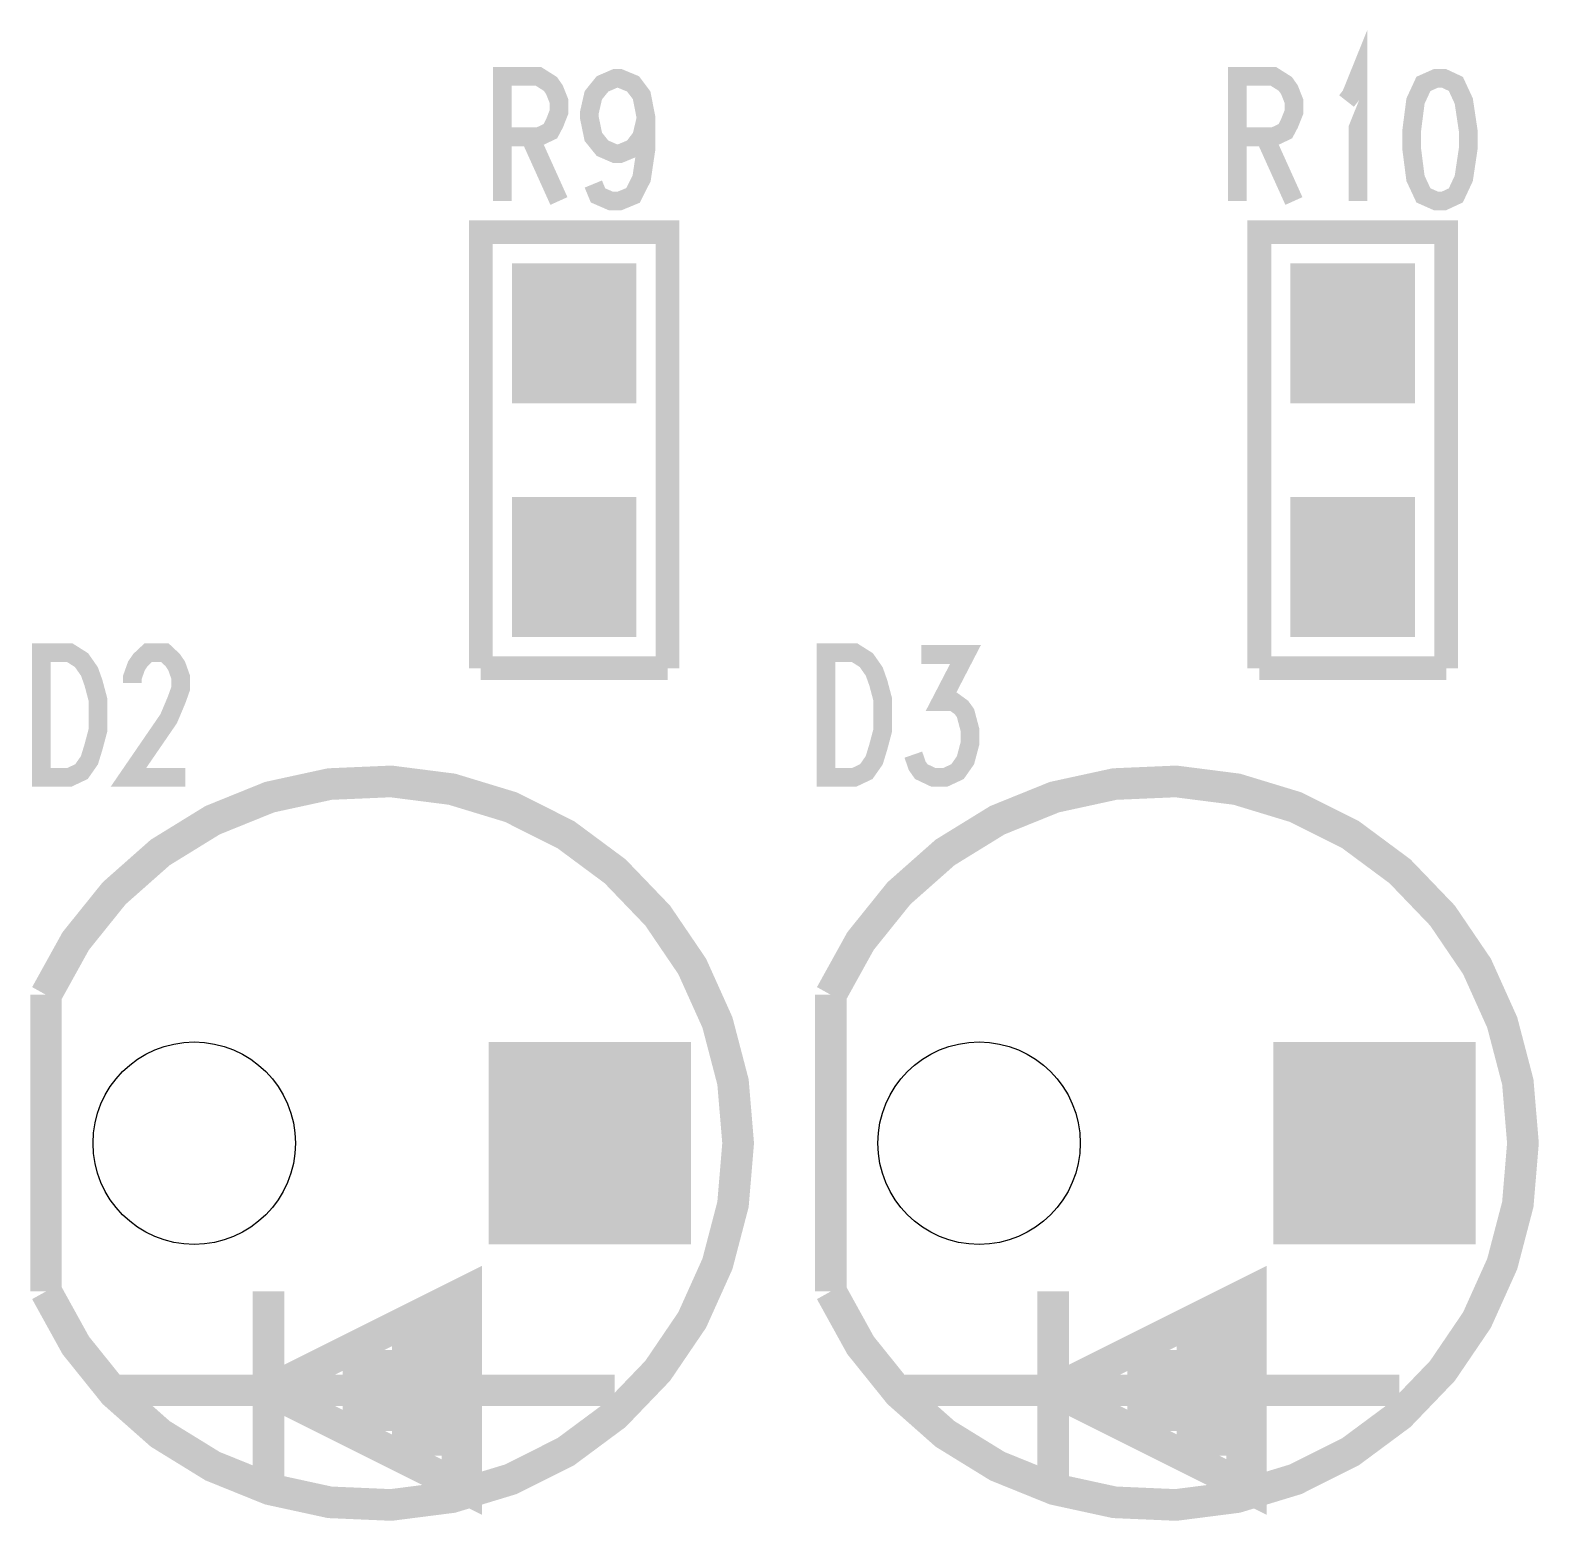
# Model space of a CAD drawing. Extents: x -0.1 to 52.1, y -0.1 to 28.5.
# Drawn here: x 29.01 to 38.69, y 7.63 to 17.2 of the extents above; entities that cross this region are included whole.
import ezdxf

# ---------------------------------------------------------------- set-up
doc = ezdxf.new("R2010")
doc.units = 0
doc.layers.get('0').update_dxf_attribs({"linetype": 'CONTINUOUS'})
doc.layers.add('07_ASSY1_GBR', color=7, linetype='CONTINUOUS')

# ---------------------------------------------------------------- blocks, each defined once
blk = doc.blocks.new('ROUND_129')
blk.add_circle((0, 0), 0.65)
blk = doc.blocks.new('SQUARE_130')
blk.add_solid([(0.65, 0.65), (0.65, -0.65), (-0.65, 0.65), (-0.65, -0.65)])
blk = doc.blocks.new('RECTANGLE_133')
blk.add_solid([(0.4, 0.45), (0.4, -0.45), (-0.4, 0.45), (-0.4, -0.45)])

msp = doc.modelspace()

# ---------------------------------------------------------------- linework, layer by layer
at = {"layer": '07_ASSY1_GBR'}
for points, const_width in [([(37.46, 16.742), (37.489, 16.779), (37.533, 16.888), (37.533, 16.1)], 0.12), ([(32.038, 16.1), (32.038, 16.9), (32.271, 16.9), (32.347, 16.852), (32.373, 16.815), (32.402, 16.742), (32.402, 16.67), (32.373, 16.597), (32.347, 16.548), (32.271, 16.512), (32.038, 16.512)], 0.12), ([(36.758, 16.1), (36.758, 16.9), (36.991, 16.9), (37.067, 16.852), (37.093, 16.815), (37.122, 16.742), (37.122, 16.67), (37.093, 16.597), (37.067, 16.548), (36.991, 16.512), (36.758, 16.512)], 0.12), ([(32.962, 16.633), (32.933, 16.512), (32.878, 16.439), (32.791, 16.403), (32.765, 16.403), (32.682, 16.439), (32.623, 16.512), (32.598, 16.633), (32.598, 16.67), (32.623, 16.779), (32.682, 16.852), (32.765, 16.888), (32.791, 16.888), (32.878, 16.852), (32.933, 16.779), (32.962, 16.633), (32.962, 16.439), (32.933, 16.245), (32.878, 16.136), (32.791, 16.1), (32.736, 16.1), (32.653, 16.136), (32.623, 16.209)], 0.12), ([(38.035, 16.888), (37.954, 16.852), (37.903, 16.742), (37.878, 16.548), (37.878, 16.439), (37.903, 16.245), (37.954, 16.136), (38.035, 16.1), (38.085, 16.1), (38.162, 16.136), (38.213, 16.245), (38.242, 16.439), (38.242, 16.548), (38.213, 16.742), (38.162, 16.852), (38.085, 16.888), (38.035, 16.888)], 0.12), ([(32.216, 16.512), (32.402, 16.1)], 0.12), ([(36.936, 16.512), (37.122, 16.1)], 0.12), ([(31.9, 13.1), (31.9, 15.9), (33.1, 15.9), (33.1, 13.1)], 0.1524), ([(36.9, 13.1), (36.9, 15.9), (38.1, 15.9), (38.1, 13.1)], 0.1524), ([(29.078, 13.2), (29.26, 13.2), (29.336, 13.152), (29.387, 13.079), (29.413, 13.006), (29.442, 12.897), (29.442, 12.703), (29.413, 12.594), (29.387, 12.509), (29.336, 12.436), (29.26, 12.4), (29.078, 12.4), (29.078, 13.2)], 0.12), ([(29.663, 13.006), (29.663, 13.042), (29.689, 13.115), (29.714, 13.152), (29.765, 13.2), (29.871, 13.2), (29.922, 13.152), (29.947, 13.115), (29.973, 13.042), (29.973, 12.97), (29.947, 12.897), (29.896, 12.776), (29.638, 12.4), (30.002, 12.4)], 0.12), ([(34.118, 13.2), (34.3, 13.2), (34.376, 13.152), (34.427, 13.079), (34.453, 13.006), (34.482, 12.897), (34.482, 12.703), (34.453, 12.594), (34.427, 12.509), (34.376, 12.436), (34.3, 12.4), (34.118, 12.4), (34.118, 13.2)], 0.12), ([(34.729, 13.188), (35.013, 13.188), (34.856, 12.885), (34.936, 12.885), (34.987, 12.848), (35.013, 12.812), (35.042, 12.703), (35.042, 12.618), (35.013, 12.509), (34.962, 12.436), (34.885, 12.4), (34.805, 12.4), (34.729, 12.436), (34.703, 12.473), (34.678, 12.545)], 0.12), ([(33.1, 13.1), (31.9, 13.1)], 0.1524), ([(38.1, 13.1), (36.9, 13.1)], 0.1524), ([(29.108, 11.003), (29.299, 11.348), (29.546, 11.655), (29.842, 11.917), (30.178, 12.124), (30.544, 12.272), (30.93, 12.356), (31.324, 12.373), (31.715, 12.323), (32.093, 12.208), (32.446, 12.031), (32.763, 11.796), (33.036, 11.512), (33.258, 11.185), (33.42, 10.825), (33.52, 10.443), (33.553, 10.05), (33.52, 9.657), (33.42, 9.275), (33.258, 8.915), (33.036, 8.588), (32.763, 8.304), (32.446, 8.069), (32.093, 7.892), (31.715, 7.777), (31.324, 7.727), (30.93, 7.744), (30.544, 7.828), (30.178, 7.976), (29.842, 8.183), (29.546, 8.445), (29.299, 8.752), (29.108, 9.098)], 0.2032), ([(34.148, 11.003), (34.339, 11.348), (34.586, 11.655), (34.882, 11.917), (35.218, 12.124), (35.584, 12.272), (35.97, 12.356), (36.364, 12.373), (36.755, 12.323), (37.133, 12.208), (37.486, 12.031), (37.803, 11.796), (38.076, 11.512), (38.298, 11.185), (38.46, 10.825), (38.56, 10.443), (38.593, 10.05), (38.56, 9.657), (38.46, 9.275), (38.298, 8.915), (38.076, 8.588), (37.803, 8.304), (37.486, 8.069), (37.133, 7.892), (36.755, 7.777), (36.364, 7.727), (35.97, 7.744), (35.584, 7.828), (35.218, 7.976), (34.882, 8.183), (34.586, 8.445), (34.339, 8.752), (34.148, 9.098)], 0.2032), ([(29.108, 9.098), (29.108, 11.003)], 0.2032), ([(34.148, 9.098), (34.148, 11.003)], 0.2032), ([(30.536, 8.463), (31.806, 7.828), (31.806, 9.098), (30.536, 8.463)], 0.2032), ([(35.576, 8.463), (36.846, 7.828), (36.846, 9.098), (35.576, 8.463)], 0.2032), ([(30.536, 7.828), (30.536, 9.098)], 0.2032), ([(35.576, 7.828), (35.576, 9.098)], 0.2032), ([(31.806, 8.939), (31.489, 8.939)], 0.2032), ([(36.846, 8.939), (36.529, 8.939)], 0.2032), ([(31.806, 8.78), (31.33, 8.78)], 0.2032), ([(36.846, 8.78), (36.37, 8.78)], 0.2032), ([(31.806, 8.621), (31.013, 8.621)], 0.2032), ([(36.846, 8.621), (36.053, 8.621)], 0.2032), ([(29.584, 8.463), (30.536, 8.463)], 0.2032), ([(30.536, 8.463), (32.759, 8.463)], 0.2032), ([(34.624, 8.463), (35.576, 8.463)], 0.2032), ([(35.576, 8.463), (37.799, 8.463)], 0.2032), ([(31.806, 8.304), (31.013, 8.304)], 0.2032), ([(36.846, 8.304), (36.053, 8.304)], 0.2032), ([(31.806, 8.145), (31.33, 8.145)], 0.2032), ([(36.846, 8.145), (36.37, 8.145)], 0.2032), ([(31.806, 7.986), (31.648, 7.986)], 0.2032), ([(36.846, 7.986), (36.688, 7.986)], 0.2032)]:
    msp.add_lwpolyline(points, dxfattribs=dict(at, const_width=const_width))

# ---------------------------------------------------------------- block references
for name, p in [('RECTANGLE_133', (32.5, 15.25)), ('RECTANGLE_133', (37.5, 15.25)), ('RECTANGLE_133', (32.5, 13.75)), ('RECTANGLE_133', (37.5, 13.75)), ('ROUND_129', (30.06, 10.05)), ('SQUARE_130', (32.6, 10.05)), ('ROUND_129', (35.1, 10.05)), ('SQUARE_130', (37.64, 10.05))]:
    msp.add_blockref(name, p, dxfattribs=at)

doc.saveas('drawing.dxf')
